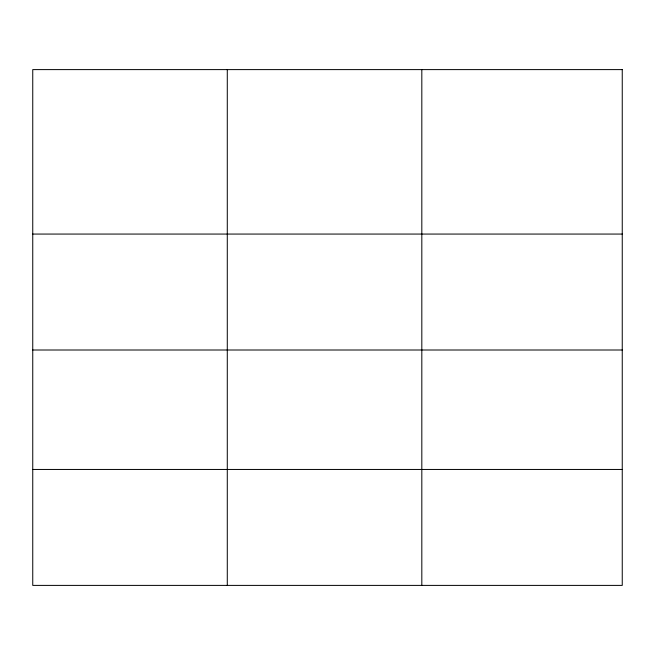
<?xml version="1.0" encoding="UTF-8"?>
<svg xmlns="http://www.w3.org/2000/svg" width="655" height="655" viewBox="0 0 655 655"><rect width="100%" height="100%" fill="white"/><g stroke="black" fill="none" stroke-linecap="round" stroke-linejoin="round"><path stroke-width="0.98" d="M32.75 234.064L622.25 234.064M32.75 350.007L622.25 350.007M32.75 469.455L622.25 469.455M421.82 69.602L421.82 585.398M227.285 69.602L227.285 585.398M622.25 69.602L32.75 69.602L32.75 585.398L622.25 585.398L622.25 69.602"/></g></svg>
